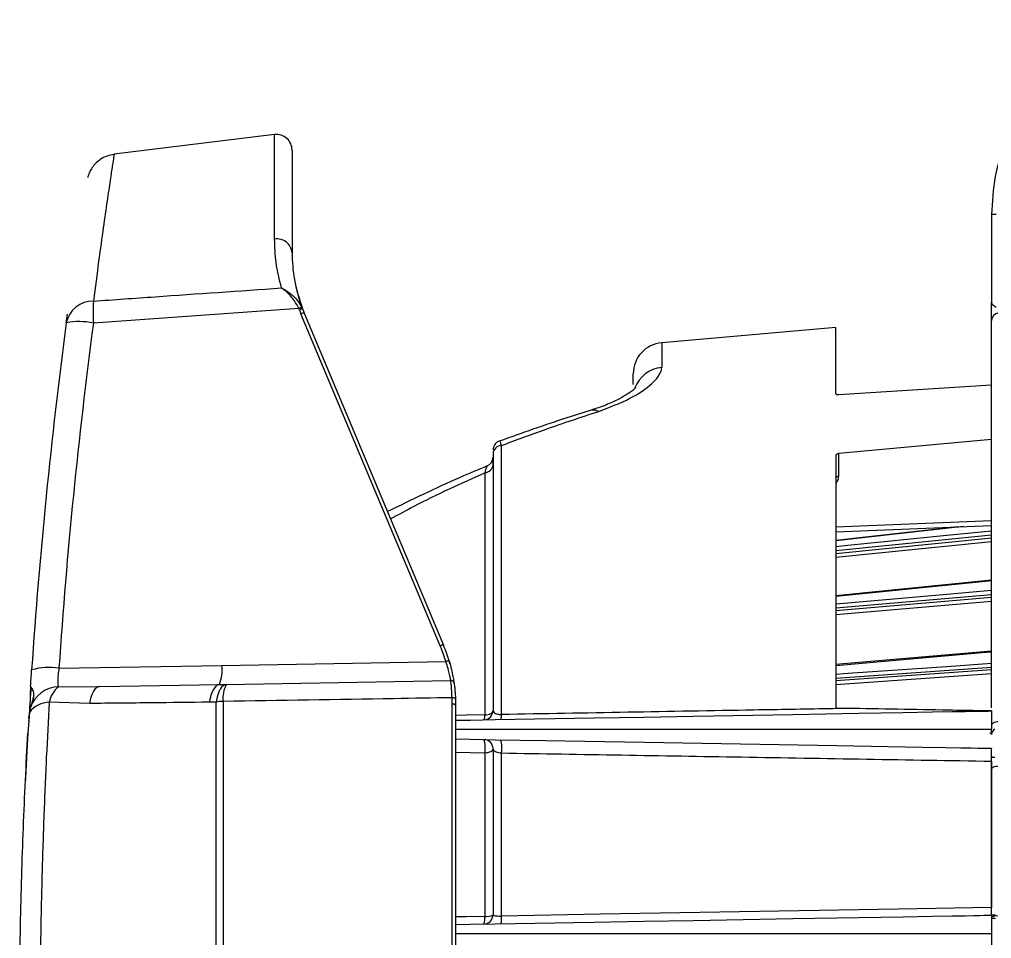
# Model space of a CAD drawing. Extents: x 7 to 113, y 1 to 87.
# Drawn here: x 6.95 to 10.07, y 37.123 to 40.074 of the extents above; entities that cross this region are included whole.
import ezdxf

# ---------------------------------------------------------------- set-up
doc = ezdxf.new("R2010")
doc.units = 0
doc.header["$MEASUREMENT"] = 0
doc.layers.add('OBJECT', color=7, linetype='CONTINUOUS')

msp = doc.modelspace()

# ---------------------------------------------------------------- linework, layer by layer
at = {"layer": 'OBJECT'}
for p, q in [((7.769, 39.7038), (7.2537, 39.6406)), ((7.769, 39.3682), (7.769, 39.7038)), ((7.8251, 39.6542), (7.8251, 39.3244)), ((10.0701, 39.4469), (10.0701, 39.1658)), ((7.1005, 39.0995), (7.1042, 39.1277)), ((7.8466, 39.1454), (7.1874, 39.0987)), ((7.8485, 39.1411), (7.8466, 39.1454)), ((8.3007, 38.0625), (7.8536, 39.1283)), ((7.8569, 39.1484), (7.859, 39.1435)), ((7.8641, 39.1309), (8.3112, 38.0652)), ((9.5701, 39.0845), (9.0114, 39.0356)), ((9.5701, 38.873), (9.5701, 39.0845)), ((9.0114, 39.0356), (9.0114, 38.9558)), ((8.9201, 38.9012), (8.9201, 38.936)), ((9.5798, 38.8695), (10.0701, 38.9003)), ((10.0701, 38.7257), (10.0701, 38.9003)), ((10.0701, 38.7257), (9.5798, 38.6799)), ((10.0701, 38.614), (10.0701, 38.7257)), ((8.4975, 37.8423), (8.4975, 38.7061)), ((8.4701, 38.6802), (8.4701, 37.8554)), ((8.4701, 38.6441), (8.4701, 38.6624)), ((9.5701, 38.6735), (9.5701, 37.8626)), ((9.5798, 38.6075), (9.5798, 38.6799)), ((8.4438, 38.6187), (8.4438, 37.841)), ((10.0701, 38.4643), (9.5701, 38.4434)), ((9.5701, 38.4285), (10.0701, 38.4493)), ((9.9797, 38.4455), (9.5701, 38.3997)), ((9.9617, 38.4448), (9.5701, 38.401)), ((10.0701, 38.4185), (9.5701, 38.3682)), ((9.5701, 38.3597), (10.0701, 38.41)), ((10.0701, 38.3962), (9.5701, 38.3459)), ((10.0701, 38.2735), (9.5701, 38.2229)), ((10.0701, 38.2271), (9.5701, 38.1838)), ((9.5701, 38.1763), (10.0701, 38.2196)), ((10.0701, 38.2054), (9.5701, 38.1621)), ((10.0701, 38.0462), (9.5701, 38.0025)), ((7.5994, 38), (8.3186, 38.0126)), ((7.0769, 37.9909), (7.5994, 38)), ((10.0701, 37.9929), (9.5701, 37.9578)), ((9.5701, 37.9516), (10.0701, 37.9866)), ((10.0701, 37.9726), (9.5701, 37.9375)), ((7.614, 37.9389), (8.335, 37.9515)), ((6.9864, 37.9253), (6.9851, 37.9045)), ((6.9859, 37.9327), (6.9858, 37.9323)), ((6.9858, 37.9321), (6.9859, 37.9325)), ((7.0754, 37.9315), (7.2074, 37.9318)), ((7.2074, 37.9318), (7.5921, 37.9385)), ((7.5921, 37.9385), (7.614, 37.9389)), ((6.9842, 37.9067), (6.9841, 37.9046)), ((7.1746, 37.8779), (7.0455, 37.8816)), ((7.5813, 37.8821), (7.5593, 37.8819)), ((7.5813, 35.7553), (7.5813, 37.8821)), ((7.6036, 37.8846), (7.6036, 35.7528)), ((8.3389, 37.8761), (8.3385, 37.8962)), ((8.3497, 37.8922), (8.3501, 37.8717)), ((6.9823, 37.8488), (6.9802, 37.823)), ((6.985, 37.8651), (6.9823, 37.8488)), ((8.3389, 35.7614), (8.3389, 37.8761)), ((8.3501, 37.8717), (8.3501, 35.7657)), ((9.6057, 37.8619), (9.5701, 37.8626)), ((6.9801, 37.8226), (6.9769, 37.7822)), ((6.9802, 37.8392), (6.9796, 37.83)), ((6.9801, 37.8398), (6.9801, 37.8393)), ((6.9801, 37.8226), (6.9802, 37.823)), ((6.9811, 37.8388), (6.9806, 37.8297)), ((6.9811, 37.8394), (6.9811, 37.8388)), ((6.9811, 37.8394), (6.9811, 37.8344)), ((10.0701, 37.7786), (10.0701, 37.792)), ((10.0701, 37.7819), (10.065, 37.7816)), ((8.4701, 37.7323), (8.4701, 37.1998)), ((10.0701, 37.7068), (10.0701, 37.7235)), ((8.3501, 37.7211), (8.4438, 37.7196)), ((8.4438, 37.7196), (8.4438, 37.1945)), ((8.4975, 37.1955), (8.4975, 37.7189)), ((10.0747, 37.7048), (10.0701, 37.7046)), ((10.0701, 37.6926), (10.0701, 37.2229)), ((6.9716, 37.682), (6.9715, 37.6809))]:
    msp.add_line(p, q, dxfattribs=at)
at = {"layer": 'OBJECT', "flags": 128}
for points in [[(8.7883, 38.8205), (8.7981, 38.8206), (8.8093, 38.8154)], [(9.5701, 38.6025), (9.5703, 38.6035), (9.5709, 38.6044), (9.5717, 38.6052), (9.5729, 38.606), (9.5744, 38.6066), (9.5761, 38.6071), (9.5779, 38.6074), (9.5798, 38.6075)], [(9.5701, 38.3821), (9.6091, 38.386), (9.9267, 38.4179), (10.0701, 38.4324)], [(10.0701, 38.2713), (10.04, 38.2683), (9.5701, 38.2207)], [(9.5701, 38.198), (9.6091, 38.2014), (9.9267, 38.2289), (10.0701, 38.2413)], [(10.0701, 38.0428), (10.04, 38.0401), (9.5701, 37.999)], [(9.5701, 37.972), (9.6091, 37.9747), (9.9267, 37.997), (10.0701, 38.0071)], [(7.2074, 37.9318), (7.2022, 37.9308), (7.1972, 37.9279), (7.1924, 37.9233), (7.1879, 37.9171), (7.1838, 37.9092), (7.1802, 37.9), (7.1771, 37.8894), (7.1746, 37.8779)], [(7.5921, 37.9385), (7.5869, 37.9374), (7.5818, 37.9344), (7.577, 37.9296), (7.5725, 37.923), (7.5684, 37.9147), (7.5648, 37.905), (7.5618, 37.894), (7.5593, 37.8819)], [(7.614, 37.9389), (7.6088, 37.9378), (7.6038, 37.9348), (7.5989, 37.93), (7.5944, 37.9233), (7.5903, 37.9151), (7.5867, 37.9053), (7.5837, 37.8943), (7.5813, 37.8821)], [(8.3497, 37.8922), (8.3494, 37.8931), (8.3488, 37.894), (8.3477, 37.8948), (8.3463, 37.8954), (8.3446, 37.8959), (8.3426, 37.8962), (8.3406, 37.8963), (8.3385, 37.8962)], [(8.3501, 37.8717), (8.3499, 37.8726), (8.3492, 37.8735), (8.3482, 37.8743), (8.3467, 37.875), (8.345, 37.8756), (8.3431, 37.8759), (8.341, 37.8761), (8.3389, 37.8761)], [(8.3501, 37.8238), (8.3967, 37.8246), (8.4773, 37.826), (8.7955, 37.8316), (8.9546, 37.8344), (9.1137, 37.8371), (9.4319, 37.8427), (9.6442, 37.8464), (9.7858, 37.8489), (9.8803, 37.8505), (9.9434, 37.8516), (9.9855, 37.8524), (10.0136, 37.8529), (10.0323, 37.8532), (10.0449, 37.8534), (10.0532, 37.8535), (10.0588, 37.8536), (10.0626, 37.8537), (10.0651, 37.8538), (10.0667, 37.8538), (10.0679, 37.8538), (10.0686, 37.8538), (10.0691, 37.8538), (10.0694, 37.8538), (10.0697, 37.8538), (10.0698, 37.8538), (10.0699, 37.8538), (10.07, 37.8538), (10.07, 37.8538), (10.0701, 37.8538), (10.0701, 37.8538), (10.0701, 37.8538), (10.0701, 37.8538), (10.0701, 37.8538), (10.0701, 37.8538)], [(8.4438, 37.841), (8.4491, 37.8415), (8.4541, 37.8425), (8.4586, 37.844), (8.4626, 37.8458), (8.4658, 37.8479), (8.4682, 37.8502), (8.4696, 37.8528), (8.4701, 37.8554)], [(8.4438, 37.841), (8.3843, 37.8399), (8.3501, 37.8393)], [(10.0921, 37.819), (10.0877, 37.8186), (10.0835, 37.8178), (10.0797, 37.8168), (10.0764, 37.8154), (10.0737, 37.8139), (10.0717, 37.8121), (10.0705, 37.8102), (10.0701, 37.8083)], [(8.3501, 37.7639), (8.3969, 37.763), (8.4771, 37.7616), (8.638, 37.7588), (8.9557, 37.7533), (9.3264, 37.7468), (9.5738, 37.7425), (9.7388, 37.7396), (9.8489, 37.7377), (9.9224, 37.7364), (9.9715, 37.7356), (10.0043, 37.735), (10.0261, 37.7346), (10.0407, 37.7344), (10.0505, 37.7342), (10.057, 37.7341), (10.0613, 37.734), (10.0642, 37.7339), (10.0662, 37.7339), (10.0675, 37.7339), (10.0684, 37.7339), (10.0689, 37.7339), (10.0693, 37.7339), (10.0696, 37.7339), (10.0698, 37.7338), (10.0699, 37.7338), (10.07, 37.7338), (10.07, 37.7338), (10.0701, 37.7338), (10.0701, 37.7338), (10.0701, 37.7338), (10.0701, 37.7338), (10.0701, 37.7338), (10.0701, 37.7338)], [(8.4438, 37.7196), (8.4491, 37.7201), (8.4541, 37.7209), (8.4586, 37.7222), (8.4626, 37.7238), (8.4658, 37.7257), (8.4682, 37.7277), (8.4696, 37.73), (8.4701, 37.7323)], [(10.0701, 37.6679), (10.0705, 37.6696), (10.0717, 37.6712), (10.0737, 37.6727), (10.0764, 37.6741), (10.0797, 37.6752), (10.0835, 37.6761), (10.0877, 37.6768), (10.0921, 37.6771)], [(10.0701, 37.2229), (10.0104, 37.2219), (9.7713, 37.2177), (8.8149, 37.2011), (8.4975, 37.1955)], [(8.3501, 37.1682), (8.3967, 37.169), (8.4773, 37.1704), (8.7955, 37.176), (8.9546, 37.1788), (9.1137, 37.1815), (9.4319, 37.1871), (9.6442, 37.1908), (9.7858, 37.1933), (9.8803, 37.1949), (9.9434, 37.196), (9.9855, 37.1967), (10.0136, 37.1972), (10.0323, 37.1976), (10.0449, 37.1978), (10.0532, 37.1979), (10.0588, 37.198), (10.0626, 37.1981), (10.0651, 37.1981), (10.0667, 37.1982), (10.0679, 37.1982), (10.0686, 37.1982), (10.0691, 37.1982), (10.0694, 37.1982), (10.0697, 37.1982), (10.0698, 37.1982), (10.0699, 37.1982), (10.07, 37.1982), (10.07, 37.1982), (10.0701, 37.1982), (10.0701, 37.1982), (10.0701, 37.1982), (10.0701, 37.1982), (10.0701, 37.1982), (10.0701, 37.1982)], [(8.4438, 37.1945), (8.3842, 37.1934), (8.3501, 37.1928)], [(10.0823, 37.1986), (10.0779, 37.1987), (10.0739, 37.1988), (10.0701, 37.1988)], [(10.0701, 37.189), (10.0704, 37.189), (10.0711, 37.189), (10.0723, 37.189), (10.0739, 37.1889), (10.0759, 37.1888), (10.0781, 37.1888), (10.0806, 37.1887), (10.0833, 37.1886)]]:
    msp.add_lwpolyline(points, dxfattribs=at)
at = {"layer": 'OBJECT'}
for centre, radius, start, end in [((7.7751, 39.6542), 0.05, 0, 97), ((10.0814, 39.3042), 0.1432, 88.5068, 94.4995), ((7.7771, 39.3208), 0.0481, 4.2985, 99.6644), ((7.1865, 39.0816), 0.0879, 89.3781, 168.1344), ((7.689, 39.1341), 0.5028, 175.961, 184.039), ((7.8572, 39.1284), 0.0201, 90.8941, 121.8464), ((7.8577, 39.1248), 0.0187, 86.0969, 119.6397), ((8.3239, 39.3256), 0.51, 201.2102, 202.76), ((7.8632, 39.1125), 0.0185, 87.3279, 121.2501), ((8.3251, 39.3244), 0.5, 201.2102, 202.76), ((10.0951, 39.1066), 0.0249, 96.8652, 179.901), ((24.3271, 36.8187), 17.377, 172.45733, 176.14994), ((24.3149, 36.8308), 17.277, 172.45733, 176.14994), ((7.1416, 38.8996), 0.2042, 77.0306, 101.6114), ((9.0201, 38.936), 0.1, 95, 180), ((9.0188, 38.8567), 0.0994, 94.284, 159.915), ((8.5001, 38.6918), 0.03, 110.038, 180.0022), ((8.4979, 38.6783), 0.0278, 90.81, 176.1549), ((8.4401, 38.6685), 0.03, 292.4815, 359.9969), ((8.4428, 38.6461), 0.0274, 272.1122, 355.8089), ((8.3103, 38.0467), 0.0185, 87.3271, 121.2539), ((7.8501, 37.8717), 0.5, 16.5572, 22.76), ((7.8489, 37.8729), 0.49, 16.5572, 22.76), ((8.3268, 37.9947), 0.0197, 82.4953, 114.7706), ((7.8501, 37.8717), 0.5, 15.5142, 16.5572), ((7.0446, 37.8014), 0.1923, 80.3253, 106.7068), ((7.4718, 37.984), 0.1287, 339.2947, 7.1547), ((8.3351, 37.9415), 0.01, 8.1824, 91), ((7.0787, 37.8323), 0.0992, 91.856, 160.7262), ((7.1263, 37.8669), 0.0822, 128.2531, 169.6758), ((7.6958, 37.895), 0.0928, 151.7869, 186.4199), ((7.0463, 37.8028), 0.0789, 90.6366, 144.3161), ((7.6148, 37.6825), 0.2024, 93.1783, 99.5447), ((8.4401, 37.8554), 0.03, 271, 0), ((6.9804, 37.8307), 0.00107, 219.2124, 279.3365), ((6.981, 37.8404), 0.000968, 211.9017, 279.4663), ((6.9809, 37.8398), 0.000985, 212.6376, 279.8567), ((8.4179, 37.8381), 0.026, 330.8754, 6.364), ((8.4611, 37.839), 0.0365, 339.8196, 5.2049), ((10.089, 37.7777), 0.0189, 114.6928, 177.0657), ((8.4401, 37.7323), 0.03, 0, 89), ((8.3598, 37.7349), 0.0854, 349.6709, 18.7186), ((8.3841, 37.7346), 0.1145, 352.1446, 13.5034), ((10.0793, 37.7513), 0.0455, 258.3163, 272.234), ((8.4401, 37.1998), 0.03, 271, 0), ((8.3936, 37.1883), 0.0506, 338.5274, 7.0082), ((8.4495, 37.2339), 0.0399, 261.6932, 301.0935), ((8.428, 37.1889), 0.0698, 344.9126, 5.451), ((10.0872, 37.1601), 0.0358, 82.2158, 118.5915)]:
    msp.add_arc(centre, radius, start, end, dxfattribs=at)
for points, knots in [([(10.6788, 40.0735), (10.6384, 40.0702), (10.5577, 40.0635), (10.4421, 40.0242), (10.3363, 39.9651), (10.2441, 39.8865), (10.1684, 39.7918), (10.1131, 39.685), (10.077, 39.5686), (10.0725, 39.488), (10.0701, 39.4469)], [0, 0, 0, 0, 0.125536, 0.250752, 0.375675, 0.500324, 0.624651, 0.75007, 0.872262, 1, 1, 1, 1]), ([(7.2538, 39.6396), (7.2463, 39.6385), (7.2303, 39.6363), (7.2094, 39.6248), (7.1927, 39.6103), (7.1814, 39.5956), (7.1747, 39.5828), (7.1714, 39.574), (7.1699, 39.5694), (7.1693, 39.5672), (7.1692, 39.5665), (7.1691, 39.5664)], [0, 0, 0, 0, 0.173648, 0.37044, 0.539507, 0.682738, 0.798532, 0.874911, 0.926426, 0.985316, 1, 1, 1, 1]), ([(7.2537, 39.6401), (7.2535, 39.6385), (7.253, 39.6353), (7.2485, 39.6061), (7.2415, 39.5595), (7.2317, 39.4933), (7.2192, 39.4066), (7.2045, 39.3007), (7.1931, 39.2133), (7.1874, 39.1695)], [0, 0, 0, 0, 0.138278, 0.277058, 0.415839, 0.55862, 0.701402, 0.850123, 1, 1, 1, 1]), ([(7.791, 39.2116), (7.7844, 39.239), (7.7711, 39.2939), (7.7697, 39.3434), (7.769, 39.3682)], [0, 0, 0, 0, 0.497922, 1, 1, 1, 1]), ([(7.8251, 39.3732), (7.8251, 39.361), (7.8251, 39.3435), (7.8251, 39.3288), (7.8251, 39.3244)], [0, 0, 0, 0, 0.695284, 1, 1, 1, 1]), ([(7.8251, 39.3244), (7.8261, 39.2963), (7.828, 39.2399), (7.8486, 39.1757), (7.859, 39.1435)], [0, 0, 0, 0, 0.497068, 1, 1, 1, 1]), ([(7.1874, 39.1695), (7.2535, 39.1741), (7.4547, 39.1883), (7.6559, 39.2022), (7.791, 39.2116)], [0, 0, 0, 0, 0.328344, 1, 1, 1, 1]), ([(7.8466, 39.1454), (7.8422, 39.154), (7.831, 39.1755), (7.8111, 39.1959), (7.7971, 39.2073), (7.7918, 39.211), (7.7911, 39.2116), (7.791, 39.2116)], [0, 0, 0, 0, 0.291273, 0.731775, 0.961022, 0.99599, 1, 1, 1, 1]), ([(7.791, 39.2116), (7.7911, 39.2116), (7.7919, 39.2112), (7.7946, 39.2098), (7.8036, 39.205), (7.8209, 39.1934), (7.8422, 39.174), (7.8527, 39.1557), (7.8569, 39.1484)], [0, 0, 0, 0, 0.003813, 0.036465, 0.111777, 0.383706, 0.753032, 1, 1, 1, 1]), ([(7.8574, 39.1476), (7.8566, 39.1498), (7.8476, 39.1737), (7.8428, 39.1964), (7.8385, 39.2171)], [0, 0, 0, 0, 0.093105, 1, 1, 1, 1]), ([(10.0851, 39.1485), (10.0831, 39.1499), (10.0791, 39.1527), (10.0743, 39.1566), (10.0709, 39.161), (10.0704, 39.164), (10.0701, 39.1658)], [0, 0, 0, 0, 0.249586, 0.499415, 0.704783, 1, 1, 1, 1]), ([(10.0701, 39.1067), (10.0701, 39.1072), (10.0701, 39.1083), (10.0701, 39.1134), (10.0701, 39.1204), (10.0701, 39.1291), (10.0701, 39.1387), (10.0701, 39.1486), (10.0701, 39.1581), (10.0701, 39.1632), (10.0701, 39.1658)], [0, 0, 0, 0, 0.124953, 0.249943, 0.374541, 0.499761, 0.62495, 0.749937, 0.874867, 1, 1, 1, 1]), ([(10.0701, 37.8642), (10.0701, 37.9304), (10.0701, 38.0839), (10.0701, 38.3032), (10.0701, 38.5206), (10.0701, 38.7098), (10.0701, 38.8665), (10.0701, 38.9859), (10.0701, 39.0698), (10.0701, 39.0945), (10.0701, 39.1067)], [0, 0, 0, 0, 0.0970169, 0.224882, 0.3549565, 0.4861647, 0.6173729, 0.7474474, 0.8753124, 1, 1, 1, 1]), ([(8.8093, 38.8154), (8.8449, 38.829), (8.9164, 38.8563), (8.9854, 38.9054), (9.01, 38.9382), (9.0112, 38.9533), (9.0114, 38.9558)], [0, 0, 0, 0, 0.304165, 0.612213, 0.935018, 1, 1, 1, 1]), ([(8.9284, 38.8918), (8.9286, 38.892), (8.9294, 38.8932), (8.9248, 38.8877), (8.912, 38.8776), (8.8882, 38.8622), (8.8537, 38.8448), (8.8192, 38.8301), (8.7946, 38.8228), (8.7877, 38.8208)], [0, 0, 0, 0, 0.024328, 0.163146, 0.324452, 0.504976, 0.705473, 0.916612, 1, 1, 1, 1]), ([(9.5701, 38.873), (9.5702, 38.8725), (9.5705, 38.8716), (9.5722, 38.8705), (9.5748, 38.8697), (9.5775, 38.8694), (9.5792, 38.8695), (9.5798, 38.8695)], [0, 0, 0, 0, 0.219651, 0.439261, 0.659735, 0.880539, 1, 1, 1, 1]), ([(8.7883, 38.8205), (8.7612, 38.8119), (8.6611, 38.7805), (8.5621, 38.7453), (8.4898, 38.7196)], [0, 0, 0, 0, 0.270802, 1, 1, 1, 1]), ([(8.4975, 38.7061), (8.5451, 38.7239), (8.6485, 38.7624), (8.753, 38.7969), (8.8093, 38.8154)], [0, 0, 0, 0, 0.460735, 1, 1, 1, 1]), ([(8.4975, 38.7061), (8.4966, 38.709), (8.4941, 38.7166), (8.4914, 38.7216), (8.4902, 38.7196), (8.49, 38.7193)], [0, 0, 0, 0, 0.336894, 0.90086, 1, 1, 1, 1]), ([(9.5798, 38.6799), (9.5787, 38.6798), (9.5764, 38.6794), (9.5735, 38.6782), (9.5713, 38.6765), (9.5703, 38.6748), (9.5702, 38.6738), (9.5701, 38.6735)], [0, 0, 0, 0, 0.219744, 0.439446, 0.659967, 0.880756, 1, 1, 1, 1]), ([(8.4516, 38.6404), (8.4225, 38.6282), (8.3145, 38.5828), (8.2087, 38.5314), (8.1313, 38.4938)], [0, 0, 0, 0, 0.269374, 1, 1, 1, 1]), ([(8.4517, 38.6402), (8.4508, 38.6394), (8.4484, 38.6375), (8.4455, 38.6257), (8.4438, 38.6187)], [0, 0, 0, 0, 0.4041345, 1, 1, 1, 1]), ([(8.1412, 38.4704), (8.1665, 38.4843), (8.2655, 38.5384), (8.3677, 38.5844), (8.4438, 38.6187)], [0, 0, 0, 0, 0.25619, 1, 1, 1, 1]), ([(9.5701, 38.5849), (9.5704, 38.5851), (9.5741, 38.5879), (9.5783, 38.5959), (9.5793, 38.6036), (9.5798, 38.6075)], [0, 0, 0, 0, 0.040407, 0.520197, 1, 1, 1, 1]), ([(8.335, 37.9515), (8.3347, 37.9522), (8.3342, 37.9538), (8.3316, 37.966), (8.3274, 37.9839), (8.3226, 38.0007), (8.3193, 38.0105), (8.3186, 38.0126)], [0, 0, 0, 0, 0.231455, 0.462802, 0.696834, 0.935031, 1, 1, 1, 1]), ([(8.3294, 38.0142), (8.332, 38.005), (8.3371, 37.9864), (8.3418, 37.9632), (8.3444, 37.9477), (8.345, 37.9431), (8.345, 37.9429), (8.345, 37.9429)], [0, 0, 0, 0, 0.247398, 0.49508, 0.735442, 0.967351, 1, 1, 1, 1]), ([(6.9859, 37.9325), (6.9859, 37.9327), (6.9869, 37.9493), (6.9881, 37.9675), (6.9893, 37.9855)], [0, 0, 0, 0, 0.008014, 1, 1, 1, 1]), ([(7.0769, 37.9909), (7.0758, 37.9836), (7.0737, 37.969), (7.0727, 37.9504), (7.0733, 37.9373), (7.0748, 37.9333), (7.0754, 37.9315)], [0, 0, 0, 0, 0.26233, 0.524835, 0.78459, 1, 1, 1, 1]), ([(8.3385, 37.8962), (8.3381, 37.9058), (8.3372, 37.9249), (8.3354, 37.9438), (8.3348, 37.9509), (8.3349, 37.9514), (8.335, 37.9515)], [0, 0, 0, 0, 0.302947, 0.605662, 0.913217, 1, 1, 1, 1]), ([(8.345, 37.9429), (8.3452, 37.9419), (8.3455, 37.9399), (8.3475, 37.9243), (8.349, 37.9067), (8.3496, 37.8949), (8.3497, 37.8922)], [0, 0, 0, 0, 0.30101, 0.601823, 0.907076, 1, 1, 1, 1]), ([(6.9859, 37.9327), (6.9858, 37.9323), (6.9858, 37.9312), (6.9853, 37.9235), (6.9845, 37.9109), (6.9842, 37.9067)], [0, 0, 0, 0, 0.257521, 0.749063, 1, 1, 1, 1]), ([(6.9859, 37.9325), (6.9879, 37.9302), (6.9913, 37.9262), (6.9979, 37.9053), (6.991, 37.8846), (6.9865, 37.87), (6.985, 37.8651)], [0, 0, 0, 0, 0.35693, 0.612991, 0.87017, 1, 1, 1, 1]), ([(6.986, 37.8642), (6.9905, 37.8769), (6.9986, 37.8996), (6.9943, 37.9221), (6.9872, 37.9301), (6.9869, 37.9313), (6.9868, 37.9315)], [0, 0, 0, 0, 0.350739, 0.62487, 0.939555, 1, 1, 1, 1]), ([(6.9851, 37.9045), (6.9851, 37.904), (6.9846, 37.8963), (6.9831, 37.8729), (6.9817, 37.8487), (6.9811, 37.8394)], [0, 0, 0, 0, 0.037473, 0.628108, 1, 1, 1, 1]), ([(7.0455, 37.8816), (7.0424, 37.8235), (7.0361, 37.7072), (7.0283, 37.5209), (7.0221, 37.327), (7.0179, 37.1341), (7.0157, 36.9467), (7.0154, 36.7647), (7.0168, 36.5812), (7.0209, 36.3471), (7.0279, 36.1219), (7.0372, 35.9096), (7.0427, 35.8071), (7.0455, 35.7558)], [0, 0, 0, 0, 0.088765, 0.177531, 0.269416, 0.361302, 0.442441, 0.523579, 0.607061, 0.690543, 0.843256, 0.921628, 1, 1, 1, 1]), ([(7.5593, 37.8819), (7.4977, 37.8812), (7.3693, 37.8798), (7.2412, 37.8785), (7.1746, 37.8779)], [0, 0, 0, 0, 0.480478, 1, 1, 1, 1]), ([(8.3385, 37.8962), (8.2763, 37.8952), (8.0313, 37.8914), (7.7863, 37.8875), (7.6036, 37.8846)], [0, 0, 0, 0, 0.254031, 1, 1, 1, 1]), ([(8.4701, 37.8554), (8.4705, 37.8536), (8.4712, 37.8502), (8.4768, 37.8462), (8.4831, 37.8441), (8.4885, 37.8429), (8.493, 37.8424), (8.4965, 37.8423), (8.4975, 37.8423)], [0, 0, 0, 0, 0.295538, 0.575717, 0.740309, 0.809194, 0.945638, 1, 1, 1, 1]), ([(9.6057, 37.8619), (9.5858, 37.8616), (9.4862, 37.8598), (9.1168, 37.8533), (8.7673, 37.8471), (8.4975, 37.8423)], [0, 0, 0, 0, 0.0539192, 0.2695963, 1, 1, 1, 1]), ([(10.0701, 37.8538), (10.0701, 37.8538), (10.0701, 37.8538), (10.0695, 37.8539), (10.0671, 37.8539), (10.056, 37.8541), (10.0107, 37.8549), (9.8584, 37.8575), (9.7144, 37.86), (9.6057, 37.8619)], [0, 0, 0, 0, 0.000975, 0.002308, 0.005825, 0.020094, 0.076658, 0.30233, 1, 1, 1, 1]), ([(10.0701, 37.8538), (10.0701, 37.8533), (10.0701, 37.8521), (10.0701, 37.8425), (10.0701, 37.8276), (10.0701, 37.8104), (10.0701, 37.7988), (10.0701, 37.7938)], [0, 0, 0, 0, 0.19834, 0.412973, 0.627088, 0.843128, 1, 1, 1, 1]), ([(10.0701, 37.7938), (9.6602, 37.7938), (9.2093, 37.7938), (8.7173, 37.7938), (8.5944, 37.7938), (8.4718, 37.7938), (8.3905, 37.7938), (8.3501, 37.7938)], [0, 0, 0, 0, 0.71491, 0.786401, 0.857892, 0.929384, 1, 1, 1, 1]), ([(6.9769, 35.8552), (6.972, 35.9512), (6.9621, 36.1455), (6.9543, 36.4112), (6.9508, 36.6336), (6.9498, 36.8096), (6.9506, 36.9873), (6.954, 37.2126), (6.9617, 37.4841), (6.9718, 37.682), (6.9769, 37.7822)], [0, 0, 0, 0, 0.158308, 0.320393, 0.4075, 0.494607, 0.584228, 0.67385, 0.834938, 1, 1, 1, 1]), ([(6.9769, 37.7822), (6.9759, 37.7654), (6.9741, 37.7319), (6.9723, 37.6968), (6.9717, 37.6839), (6.9716, 37.682)], [0, 0, 0, 0, 0.461565, 0.923145, 1, 1, 1, 1]), ([(8.4701, 37.7323), (8.4702, 37.7314), (8.4706, 37.7292), (8.4736, 37.7258), (8.4797, 37.7225), (8.4856, 37.7207), (8.4914, 37.7196), (8.4946, 37.7192), (8.4975, 37.7189)], [0, 0, 0, 0, 0.153988, 0.403622, 0.621597, 0.816234, 0.835211, 1, 1, 1, 1]), ([(10.0701, 37.6926), (10.0701, 37.6958), (10.0701, 37.7023), (10.0701, 37.7125), (10.0701, 37.7217), (10.0701, 37.7288), (10.0701, 37.7331), (10.0701, 37.7336), (10.0701, 37.7338)], [0, 0, 0, 0, 0.171522, 0.343064, 0.514331, 0.685789, 0.857934, 1, 1, 1, 1]), ([(8.4975, 37.7189), (8.7541, 37.7146), (9.2783, 37.7059), (9.8025, 37.6971), (10.0701, 37.6926)], [0, 0, 0, 0, 0.489597, 1, 1, 1, 1]), ([(10.0701, 37.6679), (10.0701, 37.6739), (10.0701, 37.6865), (10.0701, 37.6998), (10.0701, 37.7068)], [0, 0, 0, 0, 0.473118, 1, 1, 1, 1]), ([(6.9715, 37.6809), (6.9714, 37.6783), (6.9707, 37.6641), (6.9699, 37.6467), (6.9692, 37.6327), (6.9691, 37.6313), (6.9691, 37.6308)], [0, 0, 0, 0, 0.075783, 0.420423, 0.764427, 1, 1, 1, 1]), ([(10.0701, 37.2027), (10.0701, 37.2801), (10.0701, 37.4387), (10.0701, 37.5903), (10.0701, 37.6679)], [0, 0, 0, 0, 0.488137, 1, 1, 1, 1]), ([(10.0701, 37.1982), (10.0701, 37.1986), (10.0701, 37.1992), (10.0701, 37.2044), (10.0701, 37.2121), (10.0701, 37.2188), (10.0701, 37.2225), (10.0701, 37.2229)], [0, 0, 0, 0, 0.242891, 0.4858, 0.728124, 0.969548, 1, 1, 1, 1]), ([(8.4701, 37.1998), (8.4705, 37.1992), (8.4711, 37.198), (8.4764, 37.1966), (8.4841, 37.1957), (8.4917, 37.1955), (8.4963, 37.1955), (8.4975, 37.1955)], [0, 0, 0, 0, 0.2364169, 0.4700983, 0.6980882, 0.9199211, 1, 1, 1, 1]), ([(10.0701, 37.1982), (10.0701, 37.1977), (10.0701, 37.1965), (10.0701, 37.1869), (10.0701, 37.172), (10.0701, 37.1548), (10.0701, 37.1431), (10.0701, 37.1382)], [0, 0, 0, 0, 0.19834, 0.412972, 0.627088, 0.843128, 1, 1, 1, 1]), ([(10.0701, 37.1382), (9.6602, 37.1382), (9.2093, 37.1382), (8.7173, 37.1382), (8.5944, 37.1382), (8.4718, 37.1382), (8.3905, 37.1382), (8.3501, 37.1382)], [0, 0, 0, 0, 0.71491, 0.786401, 0.857892, 0.929384, 1, 1, 1, 1]), ([(10.0701, 37.1382), (10.0701, 37.132), (10.0701, 37.119), (10.0701, 37.1013), (10.0701, 37.0873), (10.0701, 37.0794), (10.0701, 37.0786), (10.0701, 37.0782)], [0, 0, 0, 0, 0.19834, 0.412973, 0.627088, 0.843128, 1, 1, 1, 1])]:
    msp.add_open_spline(points, degree=3, knots=knots, dxfattribs=at)

doc.saveas('drawing.dxf')
